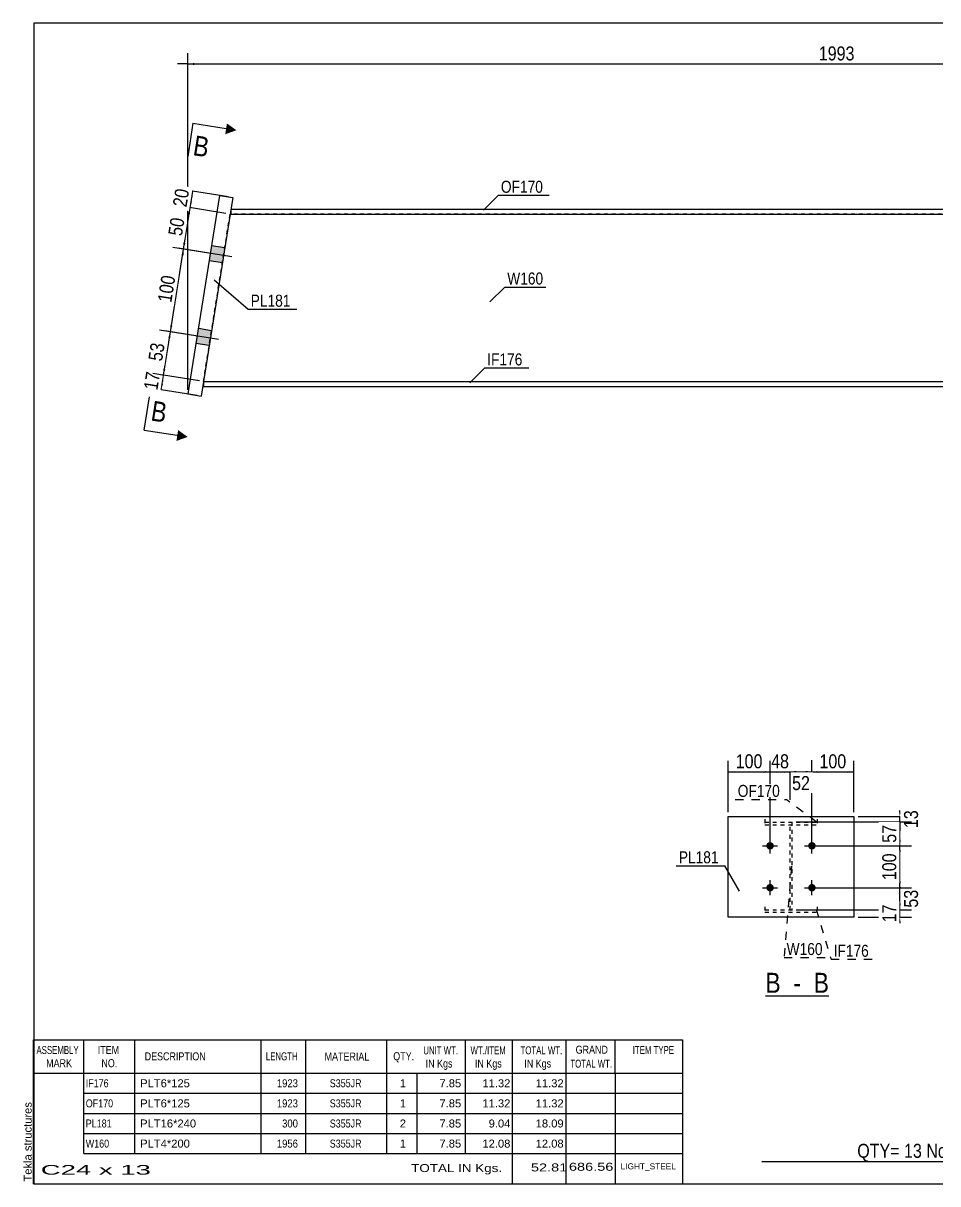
# Model space of a CAD drawing. Header units: millimetres. Extents: x -239 to 164, y -191 to 86.
# Drawn here: x -238.6 to -20.2, y -191.5 to 85.6 of the extents above; entities that cross this region are included whole.
import ezdxf

# ---------------------------------------------------------------- set-up
doc = ezdxf.new("R2010")
doc.units = ezdxf.units.MM
doc.linetypes.add('DXK_LINE_DOT1', pattern=[1.8814, 0.9407, -0.9407])
doc.linetypes.add('DXK_LINE_DOT2', pattern=[3.9198, 1.9599, -1.9599])
doc.styles.add('Arial', font='ARIAL.TTF', dxfattribs={"height": 0.2})
doc.styles.add('Arial Narrow', font='ARIALN.TTF', dxfattribs={"height": 0.2})

# ---------------------------------------------------------------- blocks, each defined once
blk = doc.blocks.new('Unknown-623536278-1210')
at = {"color": 5, "linetype": 'Continuous'}
for p, q in [((163.91, 85.55), (-236.09, 85.55)), ((-236.09, 85.55), (-236.09, -191.45)), ((163.91, -191.45), (163.91, 85.55)), ((-236.09, -191.45), (163.91, -191.45))]:
    blk.add_line(p, q, dxfattribs=at)
at = {"color": 174, "linetype": 'Continuous', "style": 'Arial'}
blk.add_text('Tekla structures', height=1.9102, rotation=90, dxfattribs=at).set_placement((-236.59, -190.95))
blk = doc.blocks.new('Unknown-623536278-13 - 1519')
at = {"color": 7, "linetype": 'Continuous'}
blk.add_line((-61.39, -146.64), (-46.22, -146.64), dxfattribs=at)
at = {"color": 0, "linetype": 'Continuous'}
for points in [[(-57.74, -145.89), (-57.74, -140.89), (-61.39, -140.89), (-61.39, -145.89)], [(-51.37, -145.89), (-51.37, -140.89), (-56.24, -140.89), (-56.24, -145.89)], [(-46.22, -145.89), (-46.22, -140.89), (-49.87, -140.89), (-49.87, -145.89)]]:
    blk.add_wipeout(points, dxfattribs=at)
at = {"color": 6, "linetype": 'Continuous', "style": 'Arial Narrow'}
for s, height, p in [('B', 4.77, (-61.39, -145.89)), ('B', 4.77, (-49.87, -145.89)), (' - ', 4.772, (-56.24, -145.89))]:
    blk.add_text(s, height=height, dxfattribs=at).set_placement(p)
blk = doc.blocks.new('Bolt-623536278-1339 - 1337')
at = {"linetype": 'Continuous'}
for points in [[(-193.65, 32.4), (-194.22, 28.85), (-191.06, 28.35), (-190.49, 31.9)], [(-193.65, 32.4), (-194.22, 28.85), (-191.06, 28.35), (-190.49, 31.9)], [(-196.79, 12.65), (-197.36, 9.1), (-194.2, 8.59), (-193.63, 12.15)], [(-196.79, 12.65), (-197.36, 9.1), (-194.2, 8.59), (-193.63, 12.15)]]:
    blk.add_hatch(color=3, dxfattribs=at).paths.add_polyline_path(points)
at = {"color": 3, "linetype": 'Continuous'}
for p, q in [((-188.8, 29.81), (-201.64, 31.85)), ((-188.8, 29.81), (-201.64, 31.85)), ((-190.49, 31.9), (-193.65, 32.4)), ((-190.49, 31.9), (-193.65, 32.4)), ((-191.06, 28.35), (-194.22, 28.85)), ((-191.06, 28.35), (-194.22, 28.85)), ((-191.94, 10.06), (-204.78, 12.1)), ((-191.94, 10.06), (-204.78, 12.1)), ((-193.63, 12.15), (-196.79, 12.65)), ((-193.63, 12.15), (-196.79, 12.65)), ((-194.2, 8.59), (-197.36, 9.1)), ((-194.2, 8.59), (-197.36, 9.1))]:
    blk.add_line(p, q, dxfattribs=at)
blk = doc.blocks.new('Part-623536278-1345 - 1337')
at = {"color": 7, "linetype": 'DXK_LINE_DOT1'}
for p, q in [((-195.57, 0), (-189.2, 40)), ((-44.42, 40), (-189.05, 40)), ((106.74, 40), (-44.32, 40)), ((106.74, 40), (100.38, 0)), ((-195.57, 0), (-44.42, 0)), ((-44.32, 0), (100.22, 0))]:
    blk.add_line(p, q, dxfattribs=at)
at = {"color": 2, "linetype": 'Continuous'}
for p, q in [((-189.05, 40), (-189.2, 40)), ((100.22, 0), (100.38, 0))]:
    blk.add_line(p, q, dxfattribs=at)
blk = doc.blocks.new('Part-623536278-1367 - 1337')
at = {"color": 2, "linetype": 'Continuous'}
for p, q in [((-191.74, 44.45), (-199.27, -2.95)), ((-191.74, 44.45), (-188.58, 43.95)), ((-188.58, 43.95), (-196.11, -3.45)), ((-199.27, -2.95), (-196.11, -3.45))]:
    blk.add_line(p, q, dxfattribs=at)
blk = doc.blocks.new('Part-623536278-1394 - 1337')
at = {"color": 2, "linetype": 'Continuous'}
for p, q in [((-195.57, 0), (-44.42, 0)), ((-195.57, 0), (-195.57, -1.2)), ((-44.32, 0), (100.22, 0)), ((100.22, 0), (100.22, -1)), ((-195.57, -1.2), (-44.42, -1.2)), ((-44.32, -1.2), (100.19, -1.2))]:
    blk.add_line(p, q, dxfattribs=at)
at = {"color": 7, "linetype": 'DXK_LINE_DOT1'}
for p, q in [((100.19, -1.2), (100.22, -1.2)), ((100.22, -1.2), (100.22, -1))]:
    blk.add_line(p, q, dxfattribs=at)
blk = doc.blocks.new('Part-623536278-1416 - 1337')
at = {"color": 7, "linetype": 'DXK_LINE_DOT1'}
for q in [(-189.01, 41.2), (-189.05, 41)]:
    blk.add_line((-189.05, 41.2), q, dxfattribs=at)
at = {"color": 2, "linetype": 'Continuous'}
for p, q in [((-189.05, 41), (-189.05, 40)), ((-189.05, 40), (-44.42, 40)), ((-189.01, 41.2), (-44.42, 41.2)), ((-44.32, 41.2), (106.74, 41.2)), ((-44.32, 40), (106.74, 40)), ((106.74, 40), (106.74, 41.2))]:
    blk.add_line(p, q, dxfattribs=at)
blk = doc.blocks.new('Bolt-623536278-1521 - 1519')
at = {"linetype": 'Continuous'}
for points in [[(-61.18, -110.8, -1), (-59.38, -110.8, -1)], [(-51.18, -110.8, -1), (-49.38, -110.8, -1)], [(-61.18, -120.8, -1), (-59.38, -120.8, -1)], [(-51.18, -120.8, -1), (-49.38, -120.8, -1)]]:
    blk.add_hatch(color=3, dxfattribs=at).paths.add_polyline_path(points)
at = {"color": 3, "linetype": 'Continuous'}
for p, q in [((-62.08, -110.8), (-58.48, -110.8)), ((-60.28, -112.6), (-60.28, -109)), ((-52.08, -110.8), (-48.48, -110.8)), ((-50.28, -112.6), (-50.28, -109)), ((-60.28, -122.6), (-60.28, -119)), ((-50.28, -122.6), (-50.28, -119)), ((-62.08, -120.8), (-58.48, -120.8)), ((-52.08, -120.8), (-48.48, -120.8))]:
    blk.add_line(p, q, dxfattribs=at)
blk = doc.blocks.new('Part-623536278-1526 - 1519')
at = {"color": 7, "linetype": 'DXK_LINE_DOT1'}
for p, q in [((-61.53, -104.48), (-61.53, -105.79)), ((-61.53, -105.19), (-49.03, -105.19)), ((-49.03, -104.48), (-49.03, -105.79)), ((-61.53, -105.79), (-49.03, -105.79))]:
    blk.add_line(p, q, dxfattribs=at)
blk = doc.blocks.new('Part-623536278-1542 - 1519')
at = {"color": 7, "linetype": 'DXK_LINE_DOT1'}
for p, q in [((-55.48, -126.05), (-55.48, -105.09)), ((-55.08, -105.09), (-55.08, -126.05)), ((-55.48, -105.8), (-55.08, -105.8))]:
    blk.add_line(p, q, dxfattribs=at)
blk = doc.blocks.new('Part-623536278-1531 - 1519')
at = {"color": 7, "linetype": 'DXK_LINE_DOT1'}
for p, q in [((-61.53, -125.34), (-61.53, -126.64)), ((-61.53, -126.05), (-49.03, -126.05)), ((-61.53, -126.64), (-49.03, -126.64)), ((-49.03, -125.34), (-49.03, -126.64))]:
    blk.add_line(p, q, dxfattribs=at)
blk = doc.blocks.new('Part-623536278-1537 - 1519')
at = {"color": 2, "linetype": 'Continuous'}
for p, q in [((-70.28, -127.8), (-70.28, -103.8)), ((-70.28, -103.8), (-40.28, -103.8)), ((-40.28, -103.8), (-40.28, -127.8)), ((-40.28, -127.8), (-70.28, -127.8))]:
    blk.add_line(p, q, dxfattribs=at)
blk = doc.blocks.new('StraightDimension-623536278-3299 - 1337')
at = {"linetype": 'Continuous'}
for points in [[(-205.61, 0.08), (-205.12, 1.52), (-205.11, 0)], [(-205.19, -0.49), (-205.67, -1.93), (-205.68, -0.41)]]:
    blk.add_hatch(color=4, dxfattribs=at).paths.add_polyline_path(points)
at = {"color": 4, "linetype": 'Continuous'}
for p, q in [((-196.55, 0.16), (-207.69, 1.93)), ((-205.67, -1.93), (-205.12, 1.52)), ((-197.1, -3.3), (-208.24, -1.53))]:
    blk.add_line(p, q, dxfattribs=at)
at = {"color": 0}
blk.add_wipeout([(-205.1, 2.61), (-209.94, 3.38), (-210.83, -2.21), (-205.99, -2.98)], dxfattribs=at)
at = {"color": 4, "style": 'Arial Narrow'}
blk.add_text('17', height=3.34, rotation=80.9647, dxfattribs=at).set_placement((-206.57, -2.18))
blk = doc.blocks.new('StraightDimension-623536278-3298 - 1337')
at = {"linetype": 'Continuous'}
for points in [[(-203.96, 10.45), (-203.47, 11.89), (-203.46, 10.37)], [(-204.64, 2.96), (-205.12, 1.52), (-205.14, 3.04)]]:
    blk.add_hatch(color=4, dxfattribs=at).paths.add_polyline_path(points)
at = {"color": 4, "linetype": 'Continuous'}
for p, q in [((-194.9, 10.53), (-206.04, 12.3)), ((-205.12, 1.52), (-203.47, 11.89)), ((-196.55, 0.16), (-207.69, 1.93))]:
    blk.add_line(p, q, dxfattribs=at)
at = {"color": 0}
blk.add_wipeout([(-204, 9.53), (-208.84, 10.3), (-209.73, 4.7), (-204.89, 3.93)], dxfattribs=at)
at = {"color": 4, "style": 'Arial Narrow'}
blk.add_text('53', height=3.34, rotation=80.9647, dxfattribs=at).set_placement((-205.47, 4.73))
blk = doc.blocks.new('StraightDimension-623536278-3296 - 1337')
at = {"linetype": 'Continuous'}
for points in [[(-199.25, 40.08), (-198.76, 41.52), (-198.75, 40)], [(-199.85, 33.09), (-200.33, 31.64), (-200.34, 33.16)]]:
    blk.add_hatch(color=4, dxfattribs=at).paths.add_polyline_path(points)
at = {"color": 4, "linetype": 'Continuous'}
for p, q in [((-190.19, 40.16), (-201.33, 41.93)), ((-200.33, 31.64), (-198.76, 41.52)), ((-191.76, 30.28), (-202.9, 32.05))]:
    blk.add_line(p, q, dxfattribs=at)
at = {"color": 0}
blk.add_wipeout([(-199.25, 39.4), (-204.09, 40.17), (-204.98, 34.58), (-200.14, 33.81)], dxfattribs=at)
at = {"color": 4, "style": 'Arial Narrow'}
blk.add_text('50', height=3.34, rotation=80.9647, dxfattribs=at).set_placement((-200.72, 34.61))
blk = doc.blocks.new('StraightDimension-623536278-2637 - 1337')
at = {"linetype": 'Continuous'}
for points in [[(-197.77, 75.57), (-199.27, 75.82), (-197.77, 76.07)], [(109.03, 76.07), (110.53, 75.82), (109.03, 75.57)]]:
    blk.add_hatch(color=4, dxfattribs=at).paths.add_polyline_path(points)
at = {"color": 4, "linetype": 'Continuous'}
for p, q in [((-199.27, -1.95), (-199.27, 78.42)), ((110.53, 44.45), (110.53, 78.42)), ((-199.27, 75.82), (-201.77, 75.82)), ((-199.27, 75.82), (110.53, 75.82)), ((110.53, 75.82), (113.03, 75.82))]:
    blk.add_line(p, q, dxfattribs=at)
at = {"color": 0}
blk.add_wipeout([(-39.41, 75.97), (-39.41, 80.87), (-49.34, 80.87), (-49.34, 75.97)], dxfattribs=at)
at = {"color": 4, "style": 'Arial Narrow'}
blk.add_text('1993', height=3.34, dxfattribs=at).set_placement((-48.64, 76.67))
blk = doc.blocks.new('StraightDimension-623536278-3295 - 1337')
at = {"linetype": 'Continuous'}
for points in [[(-198.62, 44.03), (-198.13, 45.47), (-198.12, 43.95)], [(-198.28, 42.96), (-198.76, 41.52), (-198.77, 43.04)]]:
    blk.add_hatch(color=4, dxfattribs=at).paths.add_polyline_path(points)
at = {"color": 4, "linetype": 'Continuous'}
for p, q in [((-189.56, 44.11), (-200.7, 45.88)), ((-198.76, 41.52), (-198.13, 45.47)), ((-190.19, 40.16), (-201.33, 41.93))]:
    blk.add_line(p, q, dxfattribs=at)
at = {"color": 0}
blk.add_wipeout([(-198.15, 46.32), (-202.99, 47.09), (-203.88, 41.49), (-199.04, 40.72)], dxfattribs=at)
at = {"color": 4, "style": 'Arial Narrow'}
blk.add_text('20', height=3.34, rotation=80.9647, dxfattribs=at).set_placement((-199.62, 41.52))
blk = doc.blocks.new('StraightDimension-623536278-3297 - 1337')
at = {"linetype": 'Continuous'}
for points in [[(-200.82, 30.2), (-200.33, 31.64), (-200.32, 30.12)], [(-202.99, 13.33), (-203.47, 11.89), (-203.49, 13.41)]]:
    blk.add_hatch(color=4, dxfattribs=at).paths.add_polyline_path(points)
at = {"color": 4, "linetype": 'Continuous'}
for p, q in [((-203.47, 11.89), (-200.33, 31.64)), ((-191.76, 30.28), (-202.9, 32.05)), ((-194.9, 10.53), (-206.04, 12.3))]:
    blk.add_line(p, q, dxfattribs=at)
at = {"color": 0}
blk.add_wipeout([(-201.44, 25.64), (-206.28, 26.41), (-207.5, 18.71), (-202.66, 17.94)], dxfattribs=at)
at = {"color": 4, "style": 'Arial Narrow'}
blk.add_text('100', height=3.34, rotation=80.9647, dxfattribs=at).set_placement((-203.25, 18.74))
blk = doc.blocks.new('StraightDimension-623536278-2905 - 1519')
at = {"linetype": 'Continuous'}
for points in [[(-29.55, -122.3), (-29.3, -120.8), (-29.05, -122.3)], [(-29.05, -124.55), (-29.3, -126.05), (-29.55, -124.55)]]:
    blk.add_hatch(color=4, dxfattribs=at).paths.add_polyline_path(points)
at = {"color": 4, "linetype": 'Continuous'}
for p, q in [((-49.28, -120.8), (-26.7, -120.8)), ((-29.3, -126.05), (-29.3, -120.8)), ((-54.08, -126.05), (-26.7, -126.05))]:
    blk.add_line(p, q, dxfattribs=at)
at = {"color": 0}
blk.add_wipeout([(-24.25, -120.59), (-29.15, -120.59), (-29.15, -126.26), (-24.25, -126.26)], dxfattribs=at)
at = {"color": 4, "style": 'Arial Narrow'}
blk.add_text('53', height=3.34, rotation=90.0002, dxfattribs=at).set_placement((-24.95, -125.56))
blk = doc.blocks.new('StraightDimension-623536278-1545 - 1519')
at = {"linetype": 'Continuous'}
for points in [[(-48.78, -93.4), (-50.28, -93.15), (-48.78, -92.9)], [(-41.78, -92.9), (-40.28, -93.15), (-41.78, -93.4)]]:
    blk.add_hatch(color=4, dxfattribs=at).paths.add_polyline_path(points)
at = {"color": 4, "linetype": 'Continuous'}
for p, q in [((-50.28, -109.8), (-50.28, -90.55)), ((-40.28, -102.8), (-40.28, -90.55)), ((-50.28, -93.15), (-40.28, -93.15))]:
    blk.add_line(p, q, dxfattribs=at)
at = {"color": 0}
blk.add_wipeout([(-41.38, -93), (-41.38, -88.1), (-49.18, -88.1), (-49.18, -93)], dxfattribs=at)
at = {"color": 4, "style": 'Arial Narrow'}
blk.add_text('100', height=3.34, dxfattribs=at).set_placement((-48.48, -92.3))
blk = doc.blocks.new('StraightDimension-623536278-1555 - 1519')
at = {"linetype": 'Continuous'}
for points in [[(-53.98, -93.4), (-55.48, -93.15), (-53.98, -92.9)], [(-51.78, -92.9), (-50.28, -93.15), (-51.78, -93.4)]]:
    blk.add_hatch(color=4, dxfattribs=at).paths.add_polyline_path(points)
at = {"color": 4, "linetype": 'Continuous'}
for p, q in [((-55.48, -99.82), (-55.48, -90.35)), ((-50.28, -109.8), (-50.28, -90.35)), ((-55.48, -93.15), (-50.28, -93.15))]:
    blk.add_line(p, q, dxfattribs=at)
at = {"color": 0}
blk.add_wipeout([(-50.05, -98.2), (-50.05, -93.3), (-55.72, -93.3), (-55.72, -98.2)], dxfattribs=at)
at = {"color": 4, "style": 'Arial Narrow'}
blk.add_text('52', height=3.34, dxfattribs=at).set_placement((-55.02, -97.5))
blk = doc.blocks.new('StraightDimension-623536278-1565 - 1519')
at = {"linetype": 'Continuous'}
for points in [[(-58.78, -93.4), (-60.28, -93.15), (-58.78, -92.9)], [(-56.98, -92.9), (-55.48, -93.15), (-56.98, -93.4)]]:
    blk.add_hatch(color=4, dxfattribs=at).paths.add_polyline_path(points)
at = {"color": 4, "linetype": 'Continuous'}
for p, q in [((-60.28, -109.8), (-60.28, -90.55)), ((-55.48, -99.82), (-55.48, -90.55)), ((-60.28, -93.15), (-55.48, -93.15))]:
    blk.add_line(p, q, dxfattribs=at)
at = {"color": 0}
blk.add_wipeout([(-55.05, -93), (-55.05, -88.1), (-60.72, -88.1), (-60.72, -93)], dxfattribs=at)
at = {"color": 4, "style": 'Arial Narrow'}
blk.add_text('48', height=3.34, dxfattribs=at).set_placement((-60.02, -92.3))
blk = doc.blocks.new('StraightDimension-623536278-2906 - 1519')
at = {"linetype": 'Continuous'}
for points in [[(-29.05, -124.55), (-29.3, -126.05), (-29.55, -124.55)], [(-29.55, -129.3), (-29.3, -127.8), (-29.05, -129.3)]]:
    blk.add_hatch(color=4, dxfattribs=at).paths.add_polyline_path(points)
at = {"color": 4, "linetype": 'Continuous'}
for p, q in [((-54.08, -126.05), (-26.5, -126.05)), ((-29.3, -127.8), (-29.3, -126.05)), ((-39.28, -127.8), (-26.5, -127.8))]:
    blk.add_line(p, q, dxfattribs=at)
at = {"color": 0}
blk.add_wipeout([(-29.45, -124.09), (-34.35, -124.09), (-34.35, -129.76), (-29.45, -129.76)], dxfattribs=at)
at = {"color": 4, "style": 'Arial Narrow'}
blk.add_text('17', height=3.34, rotation=90.0002, dxfattribs=at).set_placement((-30.15, -129.06))
blk = doc.blocks.new('StraightDimension-623536278-1573 - 1519')
at = {"linetype": 'Continuous'}
for points in [[(-68.78, -93.4), (-70.28, -93.15), (-68.78, -92.9)], [(-61.78, -92.9), (-60.28, -93.15), (-61.78, -93.4)]]:
    blk.add_hatch(color=4, dxfattribs=at).paths.add_polyline_path(points)
at = {"color": 4, "linetype": 'Continuous'}
for p, q in [((-70.28, -102.8), (-70.28, -90.55)), ((-60.28, -109.8), (-60.28, -90.55)), ((-70.28, -93.15), (-60.28, -93.15))]:
    blk.add_line(p, q, dxfattribs=at)
at = {"color": 0}
blk.add_wipeout([(-61.38, -93), (-61.38, -88.1), (-69.18, -88.1), (-69.18, -93)], dxfattribs=at)
at = {"color": 4, "style": 'Arial Narrow'}
blk.add_text('100', height=3.34, dxfattribs=at).set_placement((-68.48, -92.3))
blk = doc.blocks.new('StraightDimension-623536278-2902 - 1519')
at = {"linetype": 'Continuous'}
for points in [[(-29.05, -102.3), (-29.3, -103.8), (-29.55, -102.3)], [(-29.55, -106.59), (-29.3, -105.09), (-29.05, -106.59)]]:
    blk.add_hatch(color=4, dxfattribs=at).paths.add_polyline_path(points)
at = {"color": 4, "linetype": 'Continuous'}
for p, q in [((-54.08, -105.09), (-26.7, -105.09)), ((-39.28, -103.8), (-26.7, -103.8)), ((-29.3, -105.09), (-29.3, -103.8))]:
    blk.add_line(p, q, dxfattribs=at)
at = {"color": 0}
blk.add_wipeout([(-24.25, -101.61), (-29.15, -101.61), (-29.15, -107.28), (-24.25, -107.28)], dxfattribs=at)
at = {"color": 4, "style": 'Arial Narrow'}
blk.add_text('13', height=3.34, rotation=90.0002, dxfattribs=at).set_placement((-24.95, -106.58))
blk = doc.blocks.new('StraightDimension-623536278-2903 - 1519')
at = {"linetype": 'Continuous'}
for points in [[(-29.55, -106.59), (-29.3, -105.09), (-29.05, -106.59)], [(-29.05, -109.3), (-29.3, -110.8), (-29.55, -109.3)]]:
    blk.add_hatch(color=4, dxfattribs=at).paths.add_polyline_path(points)
at = {"color": 4, "linetype": 'Continuous'}
for p, q in [((-54.08, -105.09), (-26.5, -105.09)), ((-29.3, -110.8), (-29.3, -105.09)), ((-49.28, -110.8), (-26.5, -110.8))]:
    blk.add_line(p, q, dxfattribs=at)
at = {"color": 0}
blk.add_wipeout([(-29.45, -105.11), (-34.35, -105.11), (-34.35, -110.78), (-29.45, -110.78)], dxfattribs=at)
at = {"color": 4, "style": 'Arial Narrow'}
blk.add_text('57', height=3.34, rotation=90.0002, dxfattribs=at).set_placement((-30.15, -110.08))
blk = doc.blocks.new('StraightDimension-623536278-2904 - 1519')
at = {"linetype": 'Continuous'}
for points in [[(-29.55, -112.3), (-29.3, -110.8), (-29.05, -112.3)], [(-29.05, -119.3), (-29.3, -120.8), (-29.55, -119.3)]]:
    blk.add_hatch(color=4, dxfattribs=at).paths.add_polyline_path(points)
at = {"color": 4, "linetype": 'Continuous'}
for p, q in [((-49.28, -110.8), (-26.5, -110.8)), ((-29.3, -120.8), (-29.3, -110.8)), ((-49.28, -120.8), (-26.5, -120.8))]:
    blk.add_line(p, q, dxfattribs=at)
at = {"color": 0}
blk.add_wipeout([(-29.45, -111.9), (-34.35, -111.9), (-34.35, -119.7), (-29.45, -119.7)], dxfattribs=at)
at = {"color": 4, "style": 'Arial Narrow'}
blk.add_text('100', height=3.34, rotation=90.0002, dxfattribs=at).set_placement((-30.15, -119))
blk = doc.blocks.new('CBS_BOM-623536278-3812')
at = {"color": 7, "linetype": 'Continuous'}
for p, q in [((-236.13, -165.08), (-236.13, -157.08)), ((-236.12, -157.08), (-81.2, -157.08)), ((-224.13, -165.08), (-224.13, -157.08)), ((-211.94, -165.08), (-211.94, -157.08)), ((-181.77, -165.08), (-181.77, -157.08)), ((-171.09, -165.08), (-171.09, -157.08)), ((-151.77, -165.08), (-151.77, -157.08)), ((-132.97, -165.08), (-132.97, -157.08)), ((-121.76, -165.08), (-121.76, -157.08)), ((-108.98, -165.08), (-108.98, -157.08)), ((-97.23, -165.08), (-97.23, -157.08)), ((-81.2, -157.08), (-81.21, -165.07)), ((-236.13, -165.08), (-81.2, -165.08)), ((-236.13, -169.88), (-236.13, -165.08)), ((-224.13, -169.88), (-224.13, -165.08)), ((-211.94, -169.88), (-211.94, -165.08)), ((-181.77, -169.88), (-181.77, -165.08)), ((-171.09, -169.88), (-171.09, -165.08)), ((-151.77, -169.88), (-151.77, -165.08)), ((-144.51, -169.88), (-144.51, -165.08)), ((-132.97, -169.88), (-132.97, -165.08)), ((-121.76, -169.88), (-121.76, -165.08)), ((-108.98, -169.88), (-108.98, -165.08)), ((-97.21, -169.88), (-97.21, -165.08)), ((-81.2, -165.08), (-81.2, -169.88)), ((-236.13, -174.68), (-236.13, -169.88)), ((-224.13, -169.88), (-81.2, -169.88)), ((-224.13, -174.68), (-224.13, -169.88)), ((-211.94, -174.68), (-211.94, -169.88)), ((-181.77, -174.68), (-181.77, -169.88)), ((-171.09, -174.68), (-171.09, -169.88)), ((-151.77, -174.68), (-151.77, -169.88)), ((-144.51, -174.68), (-144.51, -169.88)), ((-132.97, -174.68), (-132.97, -169.88)), ((-121.76, -174.68), (-121.76, -169.88)), ((-108.98, -174.68), (-108.98, -169.88)), ((-97.21, -174.68), (-97.21, -169.88)), ((-81.2, -169.88), (-81.2, -174.68)), ((-236.13, -179.48), (-236.13, -174.68)), ((-224.13, -174.68), (-81.2, -174.68)), ((-224.13, -179.48), (-224.13, -174.68)), ((-211.94, -179.48), (-211.94, -174.68)), ((-181.77, -179.48), (-181.77, -174.68)), ((-171.09, -179.48), (-171.09, -174.68)), ((-151.77, -179.48), (-151.77, -174.68)), ((-144.51, -179.48), (-144.51, -174.68)), ((-132.97, -179.48), (-132.97, -174.68)), ((-121.76, -179.48), (-121.76, -174.68)), ((-108.98, -179.48), (-108.98, -174.68)), ((-97.21, -179.48), (-97.21, -174.68)), ((-81.2, -174.68), (-81.2, -179.48)), ((-236.13, -184.28), (-236.13, -179.48)), ((-224.13, -179.48), (-81.2, -179.48)), ((-224.13, -184.28), (-224.13, -179.48)), ((-211.94, -184.28), (-211.94, -179.48)), ((-181.77, -184.28), (-181.77, -179.48)), ((-171.09, -184.28), (-171.09, -179.48)), ((-151.77, -184.28), (-151.77, -179.48)), ((-144.51, -184.28), (-144.51, -179.48)), ((-132.97, -184.28), (-132.97, -179.48)), ((-121.76, -184.28), (-121.76, -179.48)), ((-108.98, -184.28), (-108.98, -179.48)), ((-97.21, -184.28), (-97.21, -179.48)), ((-81.2, -179.48), (-81.2, -184.28)), ((-236.13, -191.48), (-236.13, -184.3)), ((-224.13, -184.28), (-81.2, -184.28)), ((-121.76, -191.48), (-121.76, -184.3)), ((-108.98, -191.48), (-108.98, -184.3)), ((-97.17, -191.48), (-97.17, -184.3)), ((-81.2, -184.28), (-81.2, -191.48)), ((-236.13, -191.48), (-81.2, -191.48))]:
    blk.add_line(p, q, dxfattribs=at)
at = {"color": 3, "linetype": 'Continuous', "style": 'Arial'}
for s, height, width, p in [('ASSEMBLY', 1.91, 0.7, (-235.44, -160.5)), ('ITEM', 1.91, 0.8, (-220.8, -160.5)), ('DESCRIPTION', 1.9102, 0.8, (-209.61, -162.01)), ('LENGTH', 1.91, 0.7, (-180.67, -162.01)), ('MATERIAL', 1.91, 0.8, (-166.64, -162.05)), ('QTY.', 1.91, 0.8, (-150.25, -161.98)), ('UNIT WT.', 1.91, 0.7, (-143.08, -160.58)), ('WT./ITEM', 1.91, 0.7, (-131.79, -160.58)), ('TOTAL WT.', 1.91, 0.7, (-119.86, -160.58)), ('GRAND', 1.91, 0.8, (-106.7, -160.42)), ('ITEM TYPE', 1.91, 0.7, (-93.07, -160.5)), ('MARK', 1.91, 0.8, (-233.13, -163.64)), ('NO.', 1.91, 0.8, (-219.94, -163.64)), ('IN Kgs', 1.91, 0.8, (-142.51, -163.72)), ('IN Kgs', 1.91, 0.8, (-130.75, -163.72)), ('IN Kgs', 1.91, 0.8, (-118.96, -163.72)), ('TOTAL WT.', 1.91, 0.7, (-107.96, -163.76))]:
    blk.add_text(s, height=height, dxfattribs=dict(at, width=width)).set_placement(p)
at = {"color": 7, "linetype": 'Continuous', "style": 'Arial'}
for s, width, p in [('IF176', 0.8, (-223.67, -168.44)), ('1923', 0.85, (-178.05, -168.44)), ('S355JR', 0.8, (-165.41, -168.44)), ('OF170', 0.8, (-223.67, -173.24)), ('1923', 0.85, (-178.05, -173.24)), ('S355JR', 0.8, (-165.41, -173.24)), ('PL181', 0.8, (-223.67, -178.04)), ('300', 0.85, (-176.79, -178.04)), ('S355JR', 0.8, (-165.41, -178.04)), ('W160', 0.8, (-223.67, -182.84)), ('1956', 0.85, (-178.05, -182.84)), ('S355JR', 0.8, (-165.41, -182.84))]:
    blk.add_text(s, height=1.91, dxfattribs=dict(at, width=width)).set_placement(p)
for s, p in [('PLT6*125', (-210.68, -168.44)), ('1', (-148.69, -168.44)), ('7.85', (-139.22, -168.44)), ('11.32', (-128.96, -168.44)), ('11.32', (-116.24, -168.44)), ('PLT6*125', (-210.68, -173.24)), ('1', (-148.69, -173.24)), ('7.85', (-139.22, -173.24)), ('11.32', (-128.96, -173.24)), ('11.32', (-116.24, -173.24)), ('PLT16*240', (-210.68, -178.04)), ('2', (-148.69, -178.04)), ('7.85', (-139.22, -178.04)), ('9.04', (-127.47, -178.04)), ('18.09', (-116.24, -178.04)), ('PLT4*200', (-210.68, -182.84)), ('1', (-148.69, -182.84)), ('7.85', (-139.22, -182.84)), ('12.08', (-128.96, -182.84)), ('12.08', (-116.24, -182.84))]:
    blk.add_text(s, height=1.91, dxfattribs=at).set_placement(p)
at = {"color": 6, "linetype": 'Continuous', "style": 'Arial'}
for s, height, width, p in [('C24 x 13', 2.292, 2.05, (-234.4, -189.29)), ('TOTAL IN Kgs.', 1.9102, 1.2, (-145.97, -188.68)), ('52.81', 1.91, 1.3, (-117.38, -188.53)), ('686.56', 1.91, 1.3, (-108.3, -188.37))]:
    blk.add_text(s, height=height, dxfattribs=dict(at, width=width)).set_placement(p)
blk.add_text('LIGHT_STEEL', height=1.4135, dxfattribs=at).set_placement((-95.95, -188.02))
blk = doc.blocks.new('CBS_CALLOFF-623536278-3813')
at = {"color": 7, "linetype": 'Continuous'}
blk.add_line((-62.22, -186.18), (54.02, -186.2), dxfattribs=at)
at = {"color": 3, "linetype": 'Continuous', "style": 'Arial Narrow'}
blk.add_text('QTY= 13 Nos.      COLUMN     MKD : C24', height=3.3405, dxfattribs=at).set_placement((-39.46, -185.28))
blk = doc.blocks.new('Mark-623536278-1363 - 1337')
at = {"color": 0}
blk.add_wipeout([(-174.78, 17.89), (-174.78, 20.89), (-184.28, 20.89), (-184.28, 17.89)], dxfattribs=at)
blk.add_wipeout([(-174.78, 17.89), (-174.78, 20.89), (-184.28, 20.89), (-184.28, 17.89)], dxfattribs=at)
at = {"color": 7, "linetype": 'Continuous'}
for p, q in [((-193.03, 24.29), (-184.88, 17.29)), ((-184.88, 17.29), (-173.28, 17.29))]:
    blk.add_line(p, q, dxfattribs=at)
at = {"color": 3, "style": 'Arial Narrow'}
blk.add_text('PL181', height=2.863, dxfattribs=at).set_placement((-184.28, 17.89))
blk = doc.blocks.new('Mark-623536278-1341 - 1337')
at = {"color": 0}
blk.add_wipeout([(-114.44, 23.18), (-114.44, 26.18), (-123.03, 26.18), (-123.03, 23.18)], dxfattribs=at)
blk.add_wipeout([(-114.44, 23.18), (-114.44, 26.18), (-123.03, 26.18), (-123.03, 23.18)], dxfattribs=at)
at = {"color": 7, "linetype": 'Continuous'}
for p, q in [((-127.16, 19.04), (-123.63, 22.58)), ((-123.63, 22.58), (-113.84, 22.58))]:
    blk.add_line(p, q, dxfattribs=at)
at = {"color": 3, "style": 'Arial Narrow'}
blk.add_text('W160', height=2.863, dxfattribs=at).set_placement((-123.03, 23.18))
blk = doc.blocks.new('Mark-623536278-1390 - 1337')
at = {"color": 0}
blk.add_wipeout([(-119.4, 3.87), (-119.4, 6.87), (-127.81, 6.87), (-127.81, 3.87)], dxfattribs=at)
blk.add_wipeout([(-119.4, 3.87), (-119.4, 6.87), (-127.81, 6.87), (-127.81, 3.87)], dxfattribs=at)
at = {"color": 7, "linetype": 'Continuous'}
for p, q in [((-131.95, -0.26), (-128.41, 3.27)), ((-128.41, 3.27), (-117.9, 3.27))]:
    blk.add_line(p, q, dxfattribs=at)
at = {"color": 3, "style": 'Arial Narrow'}
blk.add_text('IF176', height=2.863, dxfattribs=at).set_placement((-127.81, 3.87))
blk = doc.blocks.new('Mark-623536278-1412 - 1337')
at = {"color": 0}
blk.add_wipeout([(-114.5, 45.08), (-114.5, 48.08), (-124.55, 48.08), (-124.55, 45.08)], dxfattribs=at)
blk.add_wipeout([(-114.5, 45.08), (-114.5, 48.08), (-124.55, 48.08), (-124.55, 45.08)], dxfattribs=at)
at = {"color": 7, "linetype": 'Continuous'}
for p, q in [((-128.69, 40.94), (-125.15, 44.48)), ((-125.15, 44.48), (-113, 44.48))]:
    blk.add_line(p, q, dxfattribs=at)
at = {"color": 3, "style": 'Arial Narrow'}
blk.add_text('OF170', height=2.863, dxfattribs=at).set_placement((-124.55, 45.08))
blk = doc.blocks.new('SectionMark-623536278-1513 - 1337')
at = {"linetype": 'Continuous'}
for points in [[(-189.97, 61.63), (-187.7, 60.01), (-190.38, 59.04)], [(-201.61, -11.57), (-199.34, -13.2), (-202.03, -14.16)]]:
    blk.add_hatch(color=30, dxfattribs=at).paths.add_polyline_path(points)
at = {"color": 30, "linetype": 'Continuous'}
blk.add_line((-209.71, -11.55), (-201.81, -12.81), dxfattribs=at)
at = {"color": 0, "linetype": 'Continuous'}
for points in [[(-194.65, 53.52), (-193.87, 58.46), (-197.47, 59.03), (-198.26, 54.09)], [(-204.72, -9.81), (-203.94, -4.87), (-207.54, -4.3), (-208.33, -9.24)]]:
    blk.add_wipeout(points, dxfattribs=at)
at = {"color": 30, "linetype": 'Continuous'}
for p, q in [((-198.07, 61.66), (-199.33, 53.76)), ((-198.07, 61.66), (-190.17, 60.4)), ((-209.71, -11.55), (-208.45, -3.65))]:
    blk.add_line(p, q, dxfattribs=at)
at = {"color": 6, "linetype": 'Continuous', "style": 'Arial Narrow'}
for p in [(-198.26, 54.09), (-208.33, -9.24)]:
    blk.add_text('B', height=4.77, rotation=-9.0355, dxfattribs=at).set_placement(p)
blk = doc.blocks.new('Mark-623536278-1522 - 1519')
at = {"color": 7, "linetype": 'DXK_LINE_DOT2'}
blk.add_line((-49.23, -105.09), (-56.44, -99.73), dxfattribs=at)
at = {"color": 0}
blk.add_wipeout([(-57.94, -99.13), (-57.94, -96.13), (-67.99, -96.13), (-67.99, -99.13)], dxfattribs=at)
blk.add_wipeout([(-57.94, -99.13), (-57.94, -96.13), (-67.99, -96.13), (-67.99, -99.13)], dxfattribs=at)
at = {"color": 7, "linetype": 'DXK_LINE_DOT2'}
blk.add_line((-68.59, -99.73), (-56.44, -99.73), dxfattribs=at)
at = {"color": 3, "style": 'Arial Narrow'}
blk.add_text('OF170', height=2.863, dxfattribs=at).set_placement((-67.99, -99.13))
blk = doc.blocks.new('Mark-623536278-1527 - 1519')
at = {"color": 0}
blk.add_wipeout([(-36.69, -137.29), (-36.69, -134.29), (-45.1, -134.29), (-45.1, -137.29)], dxfattribs=at)
blk.add_wipeout([(-36.69, -137.29), (-36.69, -134.29), (-45.1, -134.29), (-45.1, -137.29)], dxfattribs=at)
at = {"color": 7, "linetype": 'DXK_LINE_DOT2'}
for p, q in [((-49.23, -125.95), (-45.7, -137.89)), ((-45.7, -137.89), (-35.19, -137.89))]:
    blk.add_line(p, q, dxfattribs=at)
at = {"color": 3, "style": 'Arial Narrow'}
blk.add_text('IF176', height=2.863, dxfattribs=at).set_placement((-45.1, -137.29))
blk = doc.blocks.new('Mark-623536278-1533 - 1519')
at = {"color": 7, "linetype": 'Continuous'}
blk.add_line((-67.56, -121.63), (-71.06, -115.57), dxfattribs=at)
at = {"color": 0}
blk.add_wipeout([(-72.56, -114.97), (-72.56, -111.97), (-82.06, -111.97), (-82.06, -114.97)], dxfattribs=at)
blk.add_wipeout([(-72.56, -114.97), (-72.56, -111.97), (-82.06, -111.97), (-82.06, -114.97)], dxfattribs=at)
at = {"color": 7, "linetype": 'Continuous'}
blk.add_line((-82.66, -115.57), (-71.06, -115.57), dxfattribs=at)
at = {"color": 3, "style": 'Arial Narrow'}
blk.add_text('PL181', height=2.863, dxfattribs=at).set_placement((-82.06, -114.97))
blk = doc.blocks.new('Mark-623536278-1538 - 1519')
at = {"color": 0}
blk.add_wipeout([(-47.73, -136.87), (-47.73, -133.87), (-56.32, -133.87), (-56.32, -136.87)], dxfattribs=at)
blk.add_wipeout([(-47.73, -136.87), (-47.73, -133.87), (-56.32, -133.87), (-56.32, -136.87)], dxfattribs=at)
at = {"color": 7, "linetype": 'DXK_LINE_DOT2'}
for p, q in [((-55.19, -115.68), (-56.92, -137.47)), ((-56.92, -137.47), (-47.13, -137.47))]:
    blk.add_line(p, q, dxfattribs=at)
at = {"color": 3, "style": 'Arial Narrow'}
blk.add_text('W160', height=2.863, dxfattribs=at).set_placement((-56.32, -136.87))

msp = doc.modelspace()

# ---------------------------------------------------------------- block references
for name in ['Unknown-623536278-1210', 'Part-623536278-1367 - 1337', 'Part-623536278-1345 - 1337', 'Part-623536278-1416 - 1337', 'Bolt-623536278-1339 - 1337', 'Part-623536278-1394 - 1337', 'Part-623536278-1537 - 1519', 'Part-623536278-1526 - 1519', 'Part-623536278-1542 - 1519', 'Bolt-623536278-1521 - 1519', 'Part-623536278-1531 - 1519', 'CBS_BOM-623536278-3812', 'CBS_CALLOFF-623536278-3813']:
    msp.add_blockref(name, (0, 0))

# ---------------------------------------------------------------- next in the draw order: block references
for name in ['StraightDimension-623536278-3296 - 1337', 'StraightDimension-623536278-3299 - 1337', 'StraightDimension-623536278-1545 - 1519', 'Mark-623536278-1533 - 1519', 'StraightDimension-623536278-2905 - 1519', 'Unknown-623536278-13 - 1519']:
    msp.add_blockref(name, (0, 0))

# ---------------------------------------------------------------- next in the draw order: block references
for name in ['StraightDimension-623536278-3298 - 1337', 'StraightDimension-623536278-1555 - 1519', 'StraightDimension-623536278-2906 - 1519']:
    msp.add_blockref(name, (0, 0))

# ---------------------------------------------------------------- next in the draw order: block references
for name in ['StraightDimension-623536278-2637 - 1337', 'StraightDimension-623536278-1565 - 1519', 'Mark-623536278-1527 - 1519']:
    msp.add_blockref(name, (0, 0))

# ---------------------------------------------------------------- next in the draw order: block references
for name in ['Mark-623536278-1412 - 1337', 'StraightDimension-623536278-3295 - 1337', 'StraightDimension-623536278-3297 - 1337', 'Mark-623536278-1341 - 1337', 'Mark-623536278-1390 - 1337', 'StraightDimension-623536278-1573 - 1519', 'StraightDimension-623536278-2902 - 1519']:
    msp.add_blockref(name, (0, 0))

# ---------------------------------------------------------------- next in the draw order: block references
for name in ['Mark-623536278-1363 - 1337', 'StraightDimension-623536278-2903 - 1519']:
    msp.add_blockref(name, (0, 0))

# ---------------------------------------------------------------- next in the draw order: block references
for name in ['SectionMark-623536278-1513 - 1337', 'Mark-623536278-1522 - 1519', 'StraightDimension-623536278-2904 - 1519']:
    msp.add_blockref(name, (0, 0))

# ---------------------------------------------------------------- next in the draw order: block references
msp.add_blockref('Mark-623536278-1538 - 1519', (0, 0))

doc.saveas('drawing.dxf')
